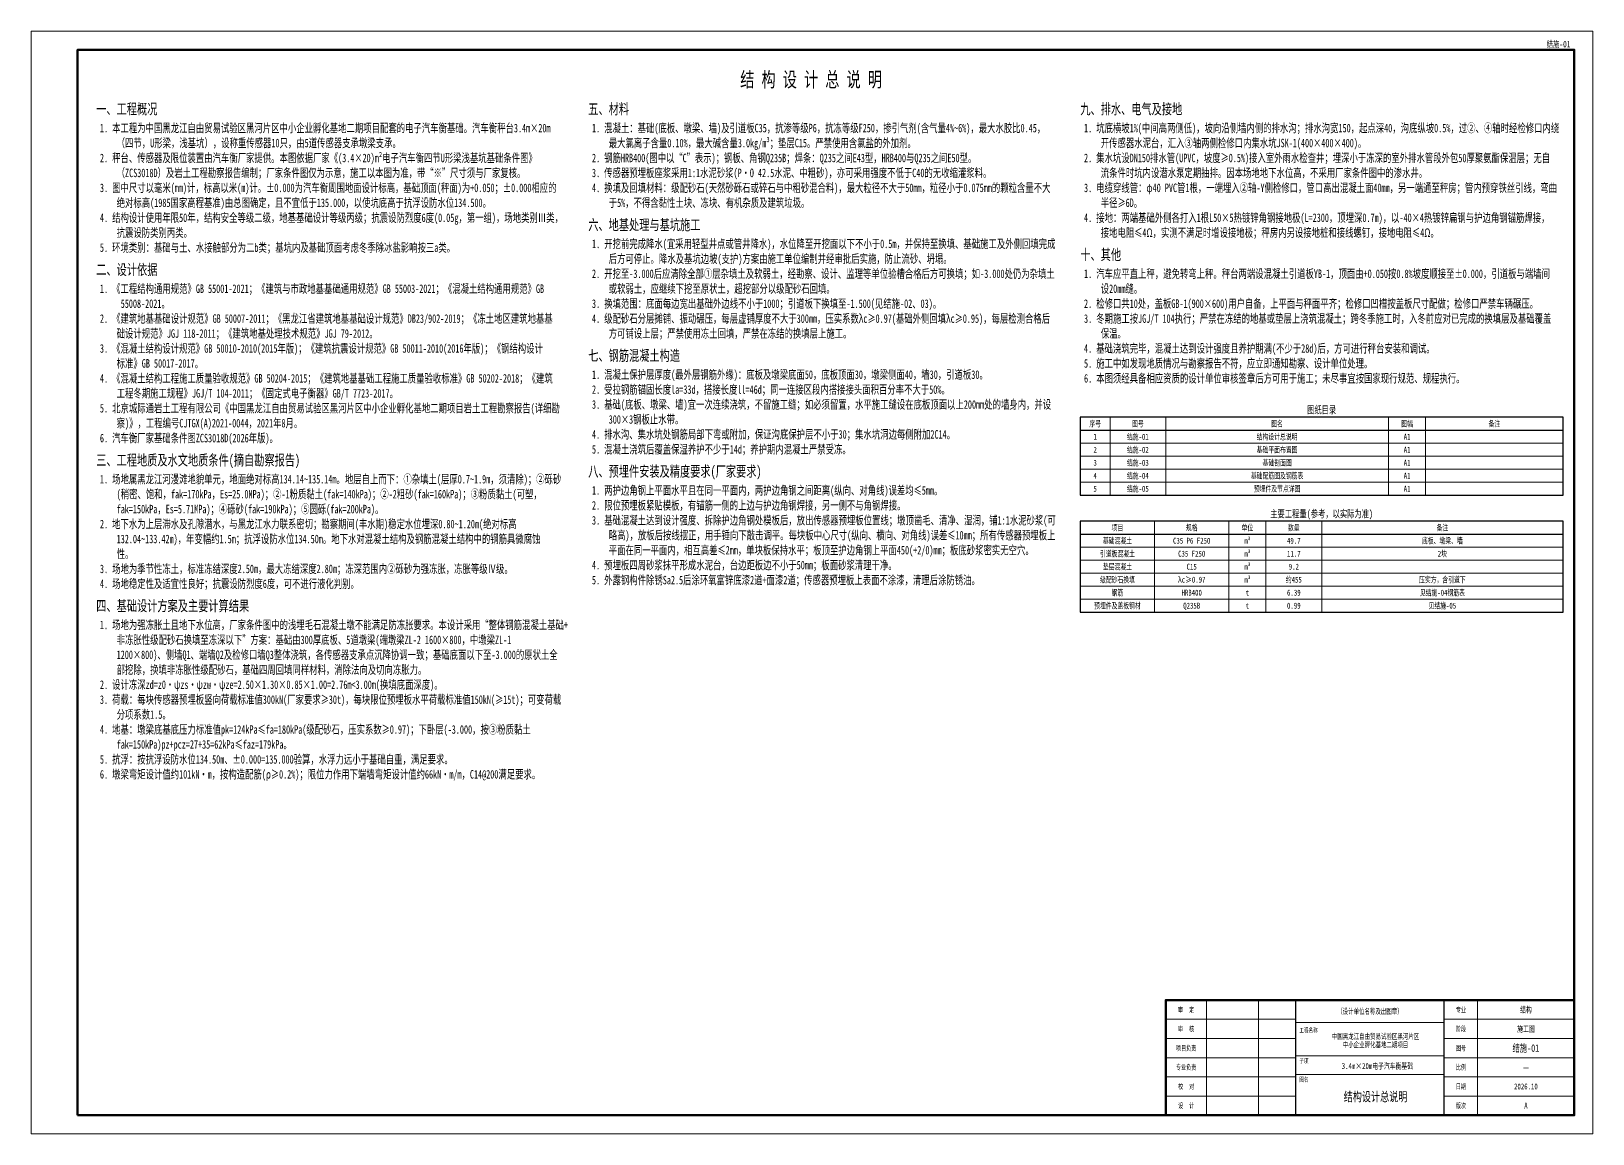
# Model space of a CAD drawing. Header units: millimetres. Extents: x 0 to 226050, y 0 to 29700.
# Drawn here: x 0 to 42050, y 0 to 29700 of the extents above; entities that cross this region are included whole.
import ezdxf
from ezdxf.enums import TextEntityAlignment as Align

# ---------------------------------------------------------------- set-up
doc = ezdxf.new("R2010")
doc.units = ezdxf.units.MM
doc.header["$LTSCALE"] = 50
for name, color, linetype, lineweight in [('S-FRAME', 7, 'Continuous', 90), ('S-SYMB', 7, 'Continuous', 25), ('S-TABLE', 7, 'Continuous', 18), ('S-TEXT', 7, 'Continuous', 18), ('S-THIN', 7, 'Continuous', 18)]:
    doc.layers.add(name, color=color, linetype=linetype, lineweight=lineweight)
doc.styles.add('HZ', font='simfang.ttf', dxfattribs={"width": 0.7})

msp = doc.modelspace()

# ---------------------------------------------------------------- linework, layer by layer
at = {"layer": 'S-FRAME'}
for points in [[(1250, 500), (41550, 500), (41550, 29200), (1250, 29200)], [(30550, 500), (41550, 500), (41550, 3600), (30550, 3600)]]:
    msp.add_lwpolyline(points, close=True, dxfattribs=at)
at = {"layer": 'S-SYMB'}
for p, q in [((28250, 18951.2), (41250, 18951.2)), ((28250, 16151.2), (41250, 16151.2)), ((34050, 500), (34050, 3600)), ((38050, 500), (38050, 3600))]:
    msp.add_line(p, q, dxfattribs=at)
for points in [[(28250, 17201.2), (41250, 17201.2), (41250, 19301.2), (28250, 19301.2)], [(28250, 14051.2), (41250, 14051.2), (41250, 16501.2), (28250, 16501.2)]]:
    msp.add_lwpolyline(points, close=True, dxfattribs=at)
at = {"layer": 'S-TABLE'}
for p, q in [((29050, 19301.2), (29050, 17201.2)), ((30550, 19301.2), (30550, 17201.2)), ((36550, 19301.2), (36550, 17201.2)), ((37550, 19301.2), (37550, 17201.2)), ((28250, 18601.2), (41250, 18601.2)), ((28250, 18251.2), (41250, 18251.2)), ((28250, 17901.2), (41250, 17901.2)), ((28250, 17551.2), (41250, 17551.2)), ((30250, 16501.2), (30250, 14051.2)), ((32250, 16501.2), (32250, 14051.2)), ((33250, 16501.2), (33250, 14051.2)), ((34750, 16501.2), (34750, 14051.2)), ((28250, 15801.2), (41250, 15801.2)), ((28250, 15451.2), (41250, 15451.2)), ((28250, 15101.2), (41250, 15101.2)), ((28250, 14751.2), (41250, 14751.2)), ((28250, 14401.2), (41250, 14401.2)), ((31650, 500), (31650, 3600)), ((33050, 500), (33050, 3600)), ((38950, 500), (38950, 3600)), ((30550, 3083.3), (34050, 3083.3)), ((34050, 3000), (38050, 3000)), ((38050, 3083.3), (41550, 3083.3)), ((30550, 2566.7), (34050, 2566.7)), ((38050, 2566.7), (41550, 2566.7)), ((30550, 2050), (34050, 2050)), ((34050, 2100), (38050, 2100)), ((38050, 2050), (41550, 2050)), ((30550, 1533.3), (34050, 1533.3)), ((34050, 1600), (38050, 1600)), ((38050, 1533.3), (41550, 1533.3)), ((30550, 1016.7), (34050, 1016.7)), ((38050, 1016.7), (41550, 1016.7))]:
    msp.add_line(p, q, dxfattribs=at)
at = {"layer": 'S-THIN'}
msp.add_lwpolyline([(0, 0), (42050, 0), (42050, 29700), (0, 29700)], close=True, dxfattribs=at)

# ---------------------------------------------------------------- texts
at = {"layer": 'S-TEXT', "style": 'HZ', "width": 0.7}
msp.add_text('结施-01', height=175, dxfattribs=at).set_placement((41450, 29350), align=Align.MIDDLE_RIGHT)
for s, height, p in [('结 构 设 计 总 说 明', 400, (21000, 28600)), ('图纸目录', 200, (34750, 19601.2)), ('主要工程量(参考，以实际为准)', 200, (34750, 16801.2))]:
    msp.add_text(s, height=height, dxfattribs=at).set_placement(p, align=Align.TOP_CENTER)
for s, height, p in [('一、工程概况', 287.5, (1750, 27750)), ('五、材料', 287.5, (15000, 27750)), ('九、排水、电气及接地', 287.5, (28250, 27750)), ('1. 本工程为中国黑龙江自由贸易试验区黑河片区中小企业孵化基地二期项目配套的电子汽车衡基础。汽车衡秤台3.4m×20m', 230, (1850, 27206.6)), ('1. 混凝土：基础(底板、墩梁、墙)及引道板C35，抗渗等级P6，抗冻等级F250，掺引气剂(含气量4%~6%)，最大水胶比0.45，', 230, (15100, 27206.6)), ('1. 坑底横坡1%(中间高两侧低)，坡向沿侧墙内侧的排水沟；排水沟宽150，起点深40，沟底纵坡0.5%，过②、④轴时经检修口内绕', 230, (28350, 27206.6)), ('\u3000\u3000（四节，U形梁，浅基坑），设称重传感器10只，由5道传感器支承墩梁支承。', 230, (1850, 26804.1)), ('\u3000\u3000最大氯离子含量0.10%，最大碱含量3.0kg/m³；垫层C15。严禁使用含氯盐的外加剂。', 230, (15100, 26804.1)), ('\u3000\u3000开传感器水泥台，汇入③轴两侧检修口内集水坑JSK-1(400×400×400)。', 230, (28350, 26804.1)), ('2. 秤台、传感器及限位装置由汽车衡厂家提供。本图依据厂家《(3.4×20)m²电子汽车衡四节U形梁浅基坑基础条件图》', 230, (1850, 26401.6)), ('2. 钢筋HRB400(图中以“C”表示)；钢板、角钢Q235B；焊条：Q235之间E43型，HRB400与Q235之间E50型。', 230, (15100, 26401.6)), ('2. 集水坑设DN150排水管(UPVC，坡度≥0.5%)接入室外雨水检查井；埋深小于冻深的室外排水管段外包50厚聚氨酯保温层；无自', 230, (28350, 26401.6)), ('\u3000\u3000（ZCS3018D）及岩土工程勘察报告编制；厂家条件图仅为示意，施工以本图为准，带“※”尺寸须与厂家复核。', 230, (1850, 25999.1)), ('3. 传感器预埋板座浆采用1:1水泥砂浆(P·O 42.5水泥、中粗砂)，亦可采用强度不低于C40的无收缩灌浆料。', 230, (15100, 25999.1)), ('\u3000\u3000流条件时坑内设潜水泵定期抽排。因本场地地下水位高，不采用厂家条件图中的渗水井。', 230, (28350, 25999.1)), ('3. 图中尺寸以毫米(mm)计，标高以米(m)计。±0.000为汽车衡周围地面设计标高，基础顶面(秤面)为+0.050；±0.000相应的', 230, (1850, 25596.6)), ('\u3000\u3000绝对标高(1985国家高程基准)由总图确定，且不宜低于135.000，以使坑底高于抗浮设防水位134.500。', 230, (1850, 25194.1)), ('4. 换填及回填材料：级配砂石(天然砂砾石或碎石与中粗砂混合料)，最大粒径不大于50mm，粒径小于0.075mm的颗粒含量不大', 230, (15100, 25596.6)), ('3. 电缆穿线管：φ40 PVC管1根，一端埋入②轴-Y侧检修口，管口高出混凝土面40mm，另一端通至秤房；管内预穿铁丝引线，弯曲', 230, (28350, 25596.6)), ('4. 结构设计使用年限50年，结构安全等级二级，地基基础设计等级丙级；抗震设防烈度6度(0.05g，第一组)，场地类别Ⅲ类，', 230, (1850, 24791.6)), ('\u3000\u3000于5%，不得含黏性土块、冻块、有机杂质及建筑垃圾。', 230, (15100, 25194.1)), ('4. 接地：两端基础外侧各打入1根L50×5热镀锌角钢接地极(L=2300，顶埋深0.7m)，以-40×4热镀锌扁钢与护边角钢锚筋焊接，', 230, (28350, 24791.6)), ('\u3000\u3000半径≥6D。', 230, (28350, 25194.1)), ('\u3000\u3000抗震设防类别丙类。', 230, (1850, 24389.1)), ('六、地基处理与基坑施工', 287.5, (15000, 24630.6)), ('\u3000\u3000接地电阻≤4Ω，实测不满足时增设接地极；秤房内另设接地桩和接线螺钉，接地电阻≤4Ω。', 230, (28350, 24389.1)), ('5. 环境类别：基础与土、水接触部分为二b类；基坑内及基础顶面考虑冬季除冰盐影响按三a类。', 230, (1850, 23986.6)), ('1. 开挖前完成降水(宜采用轻型井点或管井降水)，水位降至开挖面以下不小于0.5m，并保持至换填、基础施工及外侧回填完成', 230, (15100, 24087.3)), ('\u3000\u3000后方可停止。降水及基坑边坡(支护)方案由施工单位编制并经审批后实施，防止流砂、坍塌。', 230, (15100, 23684.8)), ('十、其他', 287.5, (28250, 23825.6)), ('二、设计依据', 287.5, (1750, 23423.1)), ('2. 开挖至-3.000后应清除全部①层杂填土及软弱土，经勘察、设计、监理等单位验槽合格后方可换填；如-3.000处仍为杂填土', 230, (15100, 23282.3)), ('1. 汽车应平直上秤，避免转弯上秤。秤台两端设混凝土引道板YB-1，顶面由+0.050按0.8%坡度顺接至±0.000，引道板与端墙间', 230, (28350, 23282.3)), ('1. 《工程结构通用规范》GB 55001-2021；《建筑与市政地基基础通用规范》GB 55003-2021；《混凝土结构通用规范》GB', 230, (1850, 22879.8)), ('\u3000\u3000或软弱土，应继续下挖至原状土，超挖部分以级配砂石回填。', 230, (15100, 22879.8)), ('\u3000\u3000设20mm缝。', 230, (28350, 22879.8)), ('\u3000\u3000 55008-2021。', 230, (1850, 22477.3)), ('3. 换填范围：底面每边宽出基础外边线不小于1000；引道板下换填至-1.500(见结施-02、03)。', 230, (15100, 22477.3)), ('2. 检修口共10处，盖板GB-1(900×600)用户自备，上平面与秤面平齐；检修口凹槽按盖板尺寸配做；检修口严禁车辆碾压。', 230, (28350, 22477.3)), ('2. 《建筑地基基础设计规范》GB 50007-2011；《黑龙江省建筑地基基础设计规范》DB23/902-2019；《冻土地区建筑地基基', 230, (1850, 22074.8)), ('4. 级配砂石分层摊铺、振动碾压，每层虚铺厚度不大于300mm，压实系数λc≥0.97(基础外侧回填λc≥0.95)，每层检测合格后', 230, (15100, 22074.8)), ('3. 冬期施工按JGJ/T 104执行；严禁在冻结的地基或垫层上浇筑混凝土；跨冬季施工时，入冬前应对已完成的换填层及基础覆盖', 230, (28350, 22074.8)), ('\u3000\u3000础设计规范》JGJ 118-2011；《建筑地基处理技术规范》JGJ 79-2012。', 230, (1850, 21672.3)), ('\u3000\u3000方可铺设上层；严禁使用冻土回填，严禁在冻结的换填层上施工。', 230, (15100, 21672.3)), ('\u3000\u3000保温。', 230, (28350, 21672.3)), ('3. 《混凝土结构设计规范》GB 50010-2010(2015年版)；《建筑抗震设计规范》GB 50011-2010(2016年版)；《钢结构设计', 230, (1850, 21269.8)), ('七、钢筋混凝土构造', 287.5, (15000, 21108.8)), ('4. 基础浇筑完毕，混凝土达到设计强度且养护期满(不少于28d)后，方可进行秤台安装和调试。', 230, (28350, 21269.8)), ('\u3000\u3000标准》GB 50017-2017。', 230, (1850, 20867.2)), ('5. 施工中如发现地质情况与勘察报告不符，应立即通知勘察、设计单位处理。', 230, (28350, 20867.2)), ('4. 《混凝土结构工程施工质量验收规范》GB 50204-2015；《建筑地基基础工程施工质量验收标准》GB 50202-2018；《建筑', 230, (1850, 20464.8)), ('2. 受拉钢筋锚固长度la=33d，搭接长度ll=46d；同一连接区段内搭接接头面积百分率不大于50%。', 230, (15100, 20162.9)), ('1. 混凝土保护层厚度(最外层钢筋外缘)：底板及墩梁底面50，底板顶面30，墩梁侧面40，墙30，引道板30。', 230, (15100, 20565.4)), ('6. 本图须经具备相应资质的设计单位审核签章后方可用于施工；未尽事宜按国家现行规范、规程执行。', 230, (28350, 20464.8)), ('\u3000\u3000工程冬期施工规程》JGJ/T 104-2011；《固定式电子衡器》GB/T 7723-2017。', 230, (1850, 20062.2)), ('3. 基础(底板、墩梁、墙)宜一次连续浇筑，不留施工缝；如必须留置，水平施工缝设在底板顶面以上200mm处的墙身内，并设', 230, (15100, 19760.4)), ('5. 北京城际通岩土工程有限公司《中国黑龙江自由贸易试验区黑河片区中小企业孵化基地二期项目岩土工程勘察报告(详细勘', 230, (1850, 19659.8)), ('\u3000\u3000300×3钢板止水带。', 230, (15100, 19357.9)), ('\u3000\u3000察)》，工程编号CJTGX(A)2021-0044，2021年8月。', 230, (1850, 19257.2)), ('4. 排水沟、集水坑处钢筋局部下弯或附加，保证沟底保护层不小于30；集水坑洞边每侧附加2C14。', 230, (15100, 18955.4)), ('6. 汽车衡厂家基础条件图ZCS3018D(2026年版)。', 230, (1850, 18854.8)), ('5. 混凝土浇筑后覆盖保湿养护不少于14d；养护期内混凝土严禁受冻。', 230, (15100, 18552.9)), ('三、工程地质及水文地质条件(摘自勘察报告)', 287.5, (1750, 18291.2)), ('1. 场地属黑龙江河漫滩地貌单元，地面绝对标高134.14~135.14m。地层自上而下：①杂填土(层厚0.7~1.9m，须清除)；②砾砂', 230, (1850, 17747.9)), ('八、预埋件安装及精度要求(厂家要求)', 287.5, (15000, 17989.4)), ('\u3000\u3000(稍密、饱和，fak=170kPa，Es=25.0MPa)；②-1粉质黏土(fak=140kPa)；②-2粗砂(fak=160kPa)；③粉质黏土(可塑，', 230, (1850, 17345.4)), ('1. 两护边角钢上平面水平且在同一平面内，两护边角钢之间距离(纵向、对角线)误差均≤5mm。', 230, (15100, 17446)), ('\u3000\u3000fak=150kPa，Es=5.71MPa)；④砾砂(fak=190kPa)；⑤圆砾(fak=200kPa)。', 230, (1850, 16942.9)), ('2. 限位预埋板紧贴模板，有锚筋一侧的上边与护边角钢焊接，另一侧不与角钢焊接。', 230, (15100, 17043.5)), ('2. 地下水为上层滞水及孔隙潜水，与黑龙江水力联系密切；勘察期间(丰水期)稳定水位埋深0.80~1.20m(绝对标高', 230, (1850, 16540.4)), ('3. 基础混凝土达到设计强度、拆除护边角钢处模板后，放出传感器预埋板位置线；墩顶凿毛、清净、湿润，铺1:1水泥砂浆(可', 230, (15100, 16641)), ('\u3000\u3000132.04~133.42m)，年变幅约1.5m；抗浮设防水位134.50m。地下水对混凝土结构及钢筋混凝土结构中的钢筋具微腐蚀', 230, (1850, 16137.9)), ('\u3000\u3000略高)，放板后按线摆正，用手锤向下敲击调平。每块板中心尺寸(纵向、横向、对角线)误差≤10mm；所有传感器预埋板上', 230, (15100, 16238.5)), ('\u3000\u3000性。', 230, (1850, 15735.4)), ('\u3000\u3000平面在同一平面内，相互高差≤2mm，单块板保持水平；板顶至护边角钢上平面450(+2/0)mm；板底砂浆密实无空穴。', 230, (15100, 15836)), ('3. 场地为季节性冻土，标准冻结深度2.50m，最大冻结深度2.80m；冻深范围内②砾砂为强冻胀，冻胀等级Ⅳ级。', 230, (1850, 15332.9)), ('4. 预埋板四周砂浆抹平形成水泥台，台边距板边不小于50mm；板面砂浆清理干净。', 230, (15100, 15433.5)), ('4. 场地稳定性及适宜性良好；抗震设防烈度6度，可不进行液化判别。', 230, (1850, 14930.4)), ('5. 外露钢构件除锈Sa2.5后涂环氧富锌底漆2道+面漆2道；传感器预埋板上表面不涂漆，清理后涂防锈油。', 230, (15100, 15031)), ('四、基础设计方案及主要计算结果', 287.5, (1750, 14366.9)), ('1. 场地为强冻胀土且地下水位高，厂家条件图中的浅埋毛石混凝土墩不能满足防冻胀要求。本设计采用“整体钢筋混凝土基础+', 230, (1850, 13823.5)), ('\u3000\u3000非冻胀性级配砂石换填至冻深以下”方案：基础由300厚底板、5道墩梁(端墩梁ZL-2 1600×800，中墩梁ZL-1', 230, (1850, 13421)), ('\u3000\u30001200×800)、侧墙Q1、端墙Q2及检修口墙Q3整体浇筑，各传感器支承点沉降协调一致；基础底面以下至-3.000的原状土全', 230, (1850, 13018.5)), ('\u3000\u3000部挖除，换填非冻胀性级配砂石，基础四周回填同样材料，消除法向及切向冻胀力。', 230, (1850, 12616)), ('2. 设计冻深zd=z0·ψzs·ψzw·ψze=2.50×1.30×0.85×1.00=2.76m<3.00m(换填底面深度)。', 230, (1850, 12213.5)), ('3. 荷载：每块传感器预埋板竖向荷载标准值300kN(厂家要求≥30t)，每块限位预埋板水平荷载标准值150kN(≥15t)；可变荷载', 230, (1850, 11811)), ('\u3000\u3000分项系数1.5。', 230, (1850, 11408.5)), ('4. 地基：墩梁底基底压力标准值pk=124kPa≤fa=180kPa(级配砂石，压实系数≥0.97)；下卧层(-3.000，按③粉质黏土', 230, (1850, 11006)), ('\u3000\u3000fak=150kPa)pz+pcz=27+35=62kPa≤faz=179kPa。', 230, (1850, 10603.5)), ('5. 抗浮：按抗浮设防水位134.50m、±0.000=135.000验算，水浮力远小于基础自重，满足要求。', 230, (1850, 10201)), ('6. 墩梁弯矩设计值约101kN·m，按构造配筋(ρ≥0.2%)；限位力作用下端墙弯矩设计值约66kN·m/m，C14@200满足要求。', 230, (1850, 9798.5)), ('工程名称', 125, (34150, 2850)), ('子项', 125, (34150, 2025)), ('图名', 125, (34150, 1525))]:
    msp.add_text(s, height=height, dxfattribs=at).set_placement(p, align=Align.TOP_LEFT)
for s, height, p in [('序号', 160, (28650, 19126.2)), ('图号', 160, (29800, 19126.2)), ('图名', 160, (33550, 19126.2)), ('图幅', 160, (37050, 19126.2)), ('备注', 160, (39400, 19126.2)), ('2', 160, (28650, 18426.2)), ('1', 160, (28650, 18776.2)), ('结施-01', 160, (29800, 18776.2)), ('结施-02', 160, (29800, 18426.2)), ('结构设计总说明', 160, (33550, 18776.2)), ('基础平面布置图', 160, (33550, 18426.2)), ('A1', 160, (37050, 18776.2)), ('A1', 160, (37050, 18426.2)), ('3', 160, (28650, 18076.2)), ('结施-03', 160, (29800, 18076.2)), ('基础剖面图', 160, (33550, 18076.2)), ('A1', 160, (37050, 18076.2)), ('4', 160, (28650, 17726.2)), ('结施-04', 160, (29800, 17726.2)), ('基础配筋图及钢筋表', 160, (33550, 17726.2)), ('A1', 160, (37050, 17726.2)), ('5', 160, (28650, 17376.2)), ('结施-05', 160, (29800, 17376.2)), ('预埋件及节点详图', 160, (33550, 17376.2)), ('A1', 160, (37050, 17376.2)), ('项目', 160, (29250, 16326.2)), ('规格', 160, (31250, 16326.2)), ('单位', 160, (32750, 16326.2)), ('数量', 160, (34000, 16326.2)), ('备注', 160, (38000, 16326.2)), ('基础混凝土', 160, (29250, 15976.2)), ('C35 P6 F250', 160, (31250, 15976.2)), ('m³', 160, (32750, 15976.2)), ('49.7', 160, (34000, 15976.2)), ('底板、墩梁、墙', 160, (38000, 15976.2)), ('引道板混凝土', 160, (29250, 15626.2)), ('C35 F250', 160, (31250, 15626.2)), ('m³', 160, (32750, 15626.2)), ('11.7', 160, (34000, 15626.2)), ('2块', 160, (38000, 15626.2)), ('垫层混凝土', 160, (29250, 15276.2)), ('C15', 160, (31250, 15276.2)), ('m³', 160, (32750, 15276.2)), ('9.2', 160, (34000, 15276.2)), ('级配砂石换填', 160, (29250, 14926.2)), ('λc≥0.97', 160, (31250, 14926.2)), ('m³', 160, (32750, 14926.2)), ('约455', 160, (34000, 14926.2)), ('压实方，含引道下', 160, (38000, 14926.2)), ('预埋件及盖板钢材', 160, (29250, 14226.2)), ('钢筋', 160, (29250, 14576.2)), ('HRB400', 160, (31250, 14576.2)), ('Q235B', 160, (31250, 14226.2)), ('t', 160, (32750, 14576.2)), ('t', 160, (32750, 14226.2)), ('0.99', 160, (34000, 14226.2)), ('6.39', 160, (34000, 14576.2)), ('见结施-04钢筋表', 160, (38000, 14576.2)), ('见结施-05', 160, (38000, 14226.2)), ('审  定', 140, (31100, 3341.7)), ('（设计单位名称及出图章）', 150, (36050, 3300)), ('专业', 140, (38500, 3341.7)), ('结构', 160, (40250, 3341.7)), ('审  核', 140, (31100, 2825)), ('中国黑龙江自由贸易试验区黑河片区', 150, (36200, 2625)), ('阶段', 140, (38500, 2825)), ('施工图', 160, (40250, 2825)), ('项目负责', 140, (31100, 2308.3)), ('中小企业孵化基地二期项目', 150, (36200, 2400)), ('图号', 140, (38500, 2308.3)), ('结施-01', 200, (40250, 2308.3)), ('专业负责', 140, (31100, 1791.7)), ('3.4m×20m电子汽车衡基础', 160, (36250, 1825)), ('比例', 140, (38500, 1791.7)), ('—', 160, (40250, 1791.7)), ('校  对', 140, (31100, 1275)), ('日期', 140, (38500, 1275)), ('2026.10', 160, (40250, 1275)), ('设  计', 140, (31100, 758.3)), ('结构设计总说明', 250, (36200, 1000)), ('版次', 140, (38500, 758.3)), ('A', 160, (40250, 758.3))]:
    msp.add_text(s, height=height, dxfattribs=at).set_placement(p, align=Align.MIDDLE_CENTER)

doc.saveas('drawing.dxf')
